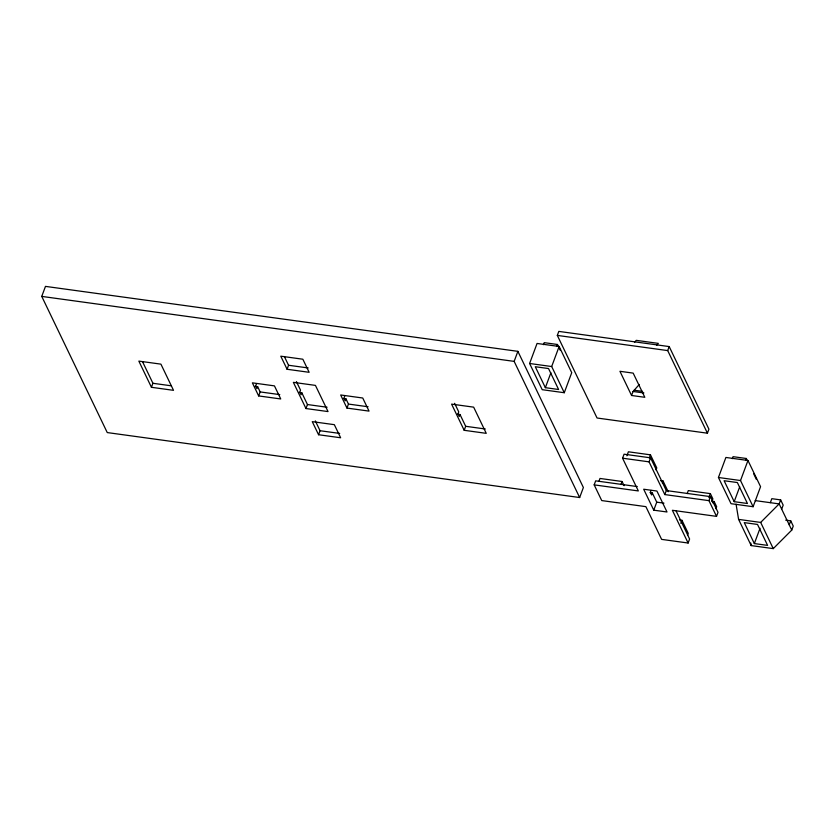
<?xml version="1.0" encoding="UTF-8"?>
<svg xmlns="http://www.w3.org/2000/svg" width="835" height="835" viewBox="0 0 835 835"><rect width="100%" height="100%" fill="white"/><g stroke="black" fill="none" stroke-linecap="round" stroke-linejoin="round"><path stroke-width="1.25" d="M41.75 296.404L45.476 286.384L517.877 351.347L583.383 487.515L579.657 497.535L107.256 432.572L41.75 296.404L514.151 361.378L579.657 497.535M151.438 387.294L138.84 361.106L160.915 364.143L173.513 390.331L151.438 387.294L152.93 383.286L142.524 361.659M256.376 384.069L255.635 386.073L256.888 388.692L257.639 386.678L255.166 386.344M258.662 395.926L252.368 382.837L274.444 385.874L280.737 398.963L258.662 395.926L260.155 391.918L257.639 386.678M287.073 369.268L280.769 356.18L302.844 359.217L309.148 372.306L287.073 369.268L288.555 365.26L284.359 356.535M299.337 392.419L301.79 392.753L301.038 394.757L299.786 392.137L300.527 390.133L296.404 381.564M305.965 408.545L293.367 382.357L315.442 385.394L328.04 411.582L305.965 408.545L307.457 404.537L301.79 392.753M318.563 434.732L312.259 421.644L334.334 424.671L340.638 437.77L318.563 434.732L320.055 430.724L315.327 420.903M344.678 396.207L343.926 398.211L345.189 400.831L345.94 398.827L343.488 398.493M346.963 408.075L340.67 394.976L362.745 398.013L369.039 411.112L346.963 408.075L348.456 404.067L345.94 398.827M457.455 414.16L460.012 414.515L459.26 416.519L457.998 413.899L458.749 411.895L454.626 403.326M464.187 430.307L451.589 404.119L473.664 407.156L486.262 433.344L464.187 430.307L465.68 426.299L460.012 414.515M514.151 361.378L517.877 351.347M529.609 363.496L537.062 343.456L559.137 346.483L571.735 372.671L564.272 392.721L542.207 389.684L529.609 363.496L551.684 366.534L564.272 392.721M543.481 344.667L544.232 342.663L557.477 344.49L560.275 350.303M557.321 335.409L558.813 331.401L669.19 346.577L708.925 429.18L707.433 433.198L597.056 418.011L557.321 335.409L667.697 350.585L707.433 433.198M556.726 346.494L557.477 344.49M551.684 366.534L559.137 346.483M545.359 387.67L535.277 366.722L548.522 368.548L558.605 389.496L545.359 387.67L550.891 372.775M676.11 510.957L689.606 539.013L688.113 543.021L661.623 539.379L645.883 506.647L601.732 500.572L594.176 484.864L595.668 480.856L637.293 486.575M598.872 481.461L599.989 478.455L622.065 481.492L624.079 485.678M631.573 395.487L619.935 371.293L633.18 373.12L644.818 397.303L631.573 395.487L633.066 391.479L639.297 384.455M594.176 484.864L638.326 490.938L622.576 458.206L624.069 454.188L650.559 457.83L666.299 490.562L664.817 494.581L708.957 500.645L716.524 516.364L672.373 510.289L688.113 543.021M626.908 455.806L628.4 451.798L650.475 454.835L656.769 467.924L656.028 469.928M667.697 350.585L669.19 346.577M620.948 484.498L622.065 481.492M649.348 457.841L650.475 454.835M664.817 494.581L649.066 461.849L650.559 457.83M651.07 490.375L650.329 492.379L651.592 494.998L652.333 492.994L650.131 492.681M662.322 483.027L663.063 481.012L660.61 480.678M653.763 510.175L643.681 489.226L656.926 491.043L667.008 511.991L653.763 510.175L656.748 502.159L652.333 492.994M687.174 493.61L688.291 490.594L710.366 493.631L712.881 498.871L712.14 500.875L713.403 503.495L714.144 501.491L711.691 501.157M680.849 523.305L681.965 520.299L679.513 519.955M687.518 535.392L688.259 533.388L681.965 520.299M708.873 497.65L710.366 493.631M708.957 500.645L710.449 496.637L666.299 490.562M718.444 477.495L725.897 457.455L747.972 460.482L760.57 486.669L753.107 506.72L731.032 503.682L718.444 477.495L740.52 480.532L753.107 506.72M732.316 458.676L733.057 456.672L746.302 458.488L747.429 460.816M715.919 508.734L716.66 506.73L714.144 501.491M716.524 516.364L718.006 512.346L710.449 496.637M745.561 460.492L746.302 458.488M740.52 480.532L747.972 460.482M734.195 501.668L724.112 480.72L737.357 482.546L747.44 503.495L734.195 501.668L739.726 486.784M754.349 543.564L744.267 522.616L757.512 524.443L767.595 545.391L754.349 543.564L760.048 528.242M770.329 502.691L771.822 498.672L780.652 499.894L783.178 505.133L781.685 509.141M780.652 499.894L779.159 503.902L760.664 522.428L738.599 519.391L736.063 504.173M789.242 524.85L790.735 520.842L785.683 520.142M738.599 519.391L751.187 545.579L773.262 548.616L791.757 530.089L793.25 526.081L790.735 520.842M634.527 342.287L636.26 340.346L658.335 343.383L656.602 345.325M634.172 390.227L642.606 391.385M633.066 391.479L643.9 392.961M288.555 365.26L308.178 367.953M260.155 391.918L279.777 394.621M348.456 404.067L368.078 406.76M152.93 383.286L171.321 385.812M307.457 404.537L327.08 407.24M465.68 426.299L485.302 428.992M622.576 458.206L649.066 461.849M320.055 430.724L339.678 433.417M755.195 500.603L779.159 503.902L791.757 530.089M656.748 502.159L663.971 503.15M753.587 473.622L756.385 479.436M760.664 522.428L773.262 548.616M663.063 481.012L668.219 491.731M750.769 543.042L751.187 545.579"/></g></svg>
